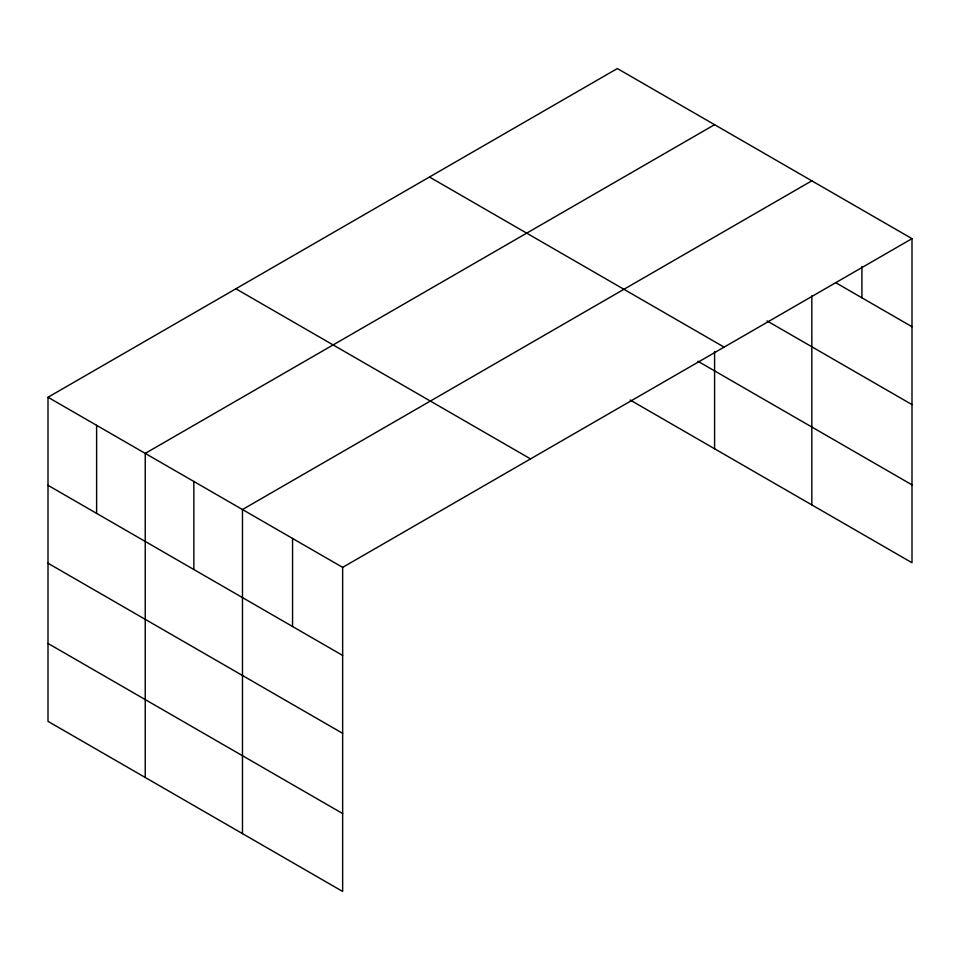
<?xml version="1.0" encoding="UTF-8"?>
<svg xmlns="http://www.w3.org/2000/svg" width="960" height="960" viewBox="0 0 960 960"><rect width="100%" height="100%" fill="white"/><g stroke="black" fill="none" stroke-linecap="round" stroke-linejoin="round"><path stroke-width="1.44" d="M912 238.656L617.352 68.544L48 397.26L48 721.344L342.648 891.456L342.648 567.372L912 238.656L912 562.74L630.144 400.008M714.588 124.68L145.236 453.396L145.236 777.48M811.824 180.816L242.472 509.532L242.472 833.616M836.22 282.972L912 326.724M767.04 320.916L912 404.604M429.468 177.024L724.116 347.136M697.956 361.272L912 484.86M235.884 288.78L530.532 458.892M48 397.26L342.648 567.372M48 485.316L342.648 655.428M48 563.208L342.648 733.32M48 643.452L342.648 813.564M861.912 266.46L861.912 297.804M811.824 295.848L811.824 504.9M714.588 351.564L714.588 448.764M292.56 538.452L292.56 626.52M193.848 481.464L193.848 569.532M96.612 425.328L96.612 513.384"/></g></svg>
